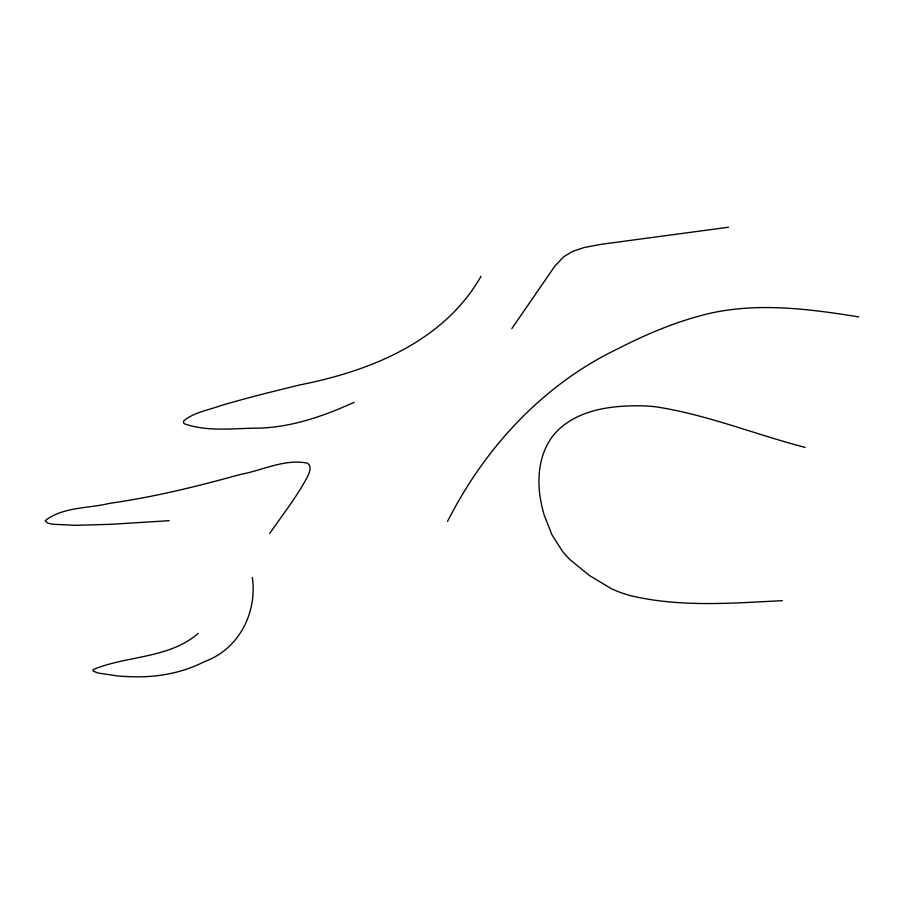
<?xml version="1.0" encoding="UTF-8"?>
<svg xmlns="http://www.w3.org/2000/svg" width="904" height="904" viewBox="0 0 904 904"><rect width="100%" height="100%" fill="white"/><g stroke="black" fill="none" stroke-linecap="round" stroke-linejoin="round"><path stroke-width="1.36" d="M447.525 521.438C484.815 447.796 542.908 384.663 617.895 348.763C648.021 333.305 679.605 320.084 712.747 312.694C760.999 302.637 810.73 309.145 858.8 316.908M480.996 276.319C443.774 341.599 370.267 371.013 300.06 384.867C273.426 391.353 246.792 397.918 220.497 405.681C208.123 410.269 193.761 412.314 183.501 421.083L183.919 423.614C207.683 432.236 234.362 428.112 259.256 428.134C292.421 427.072 324.152 415.919 354.074 402.348M269.573 533.563C282.545 514.997 296.636 497.03 307.36 477.018C309.315 472.984 312.321 466.385 307.473 463.198C285.054 458.441 262.409 470.464 240.532 474.397C197.547 486.329 154.132 497.03 109.915 503.302C88.761 508.5 62.67 506.76 45.2 520.693L47.607 523.054L52.308 524.218L75.597 525.348L111.248 524.297L169.161 520.693M511.811 328.627L554.932 266.013L563.825 256.691L572.571 251.391L584.357 247.481L601.216 244.306L728.488 227.243M198.247 633.376C168.867 658.858 126.933 655.411 92.988 669.638L93.157 671.005L97.609 672.96L117.723 675.977A161.985 89.88 -11.6 0 0 130.99 676.689C156.302 677.717 182.032 673.197 204.654 661.513C238.893 649.208 257.369 612.731 252.34 577.396M782.356 600.651C731.946 603.194 680.283 607.488 630.664 595.679A130.086 72.184 -11.6 0 1 611.353 588.662L589.611 575.645L570.062 559.723A238.272 132.199 -11.6 0 1 562.311 551.067L551.881 534.659L544.197 515.133A418.473 232.192 -11.6 0 1 541.089 502.432C536.049 477.561 539.157 448.689 558.073 430.134C579.803 409.263 611.94 405.523 640.744 405.783A125.859 69.834 -11.6 0 1 655.524 406.777C706.736 414.507 755.213 434.496 805.159 447.39"/></g></svg>
